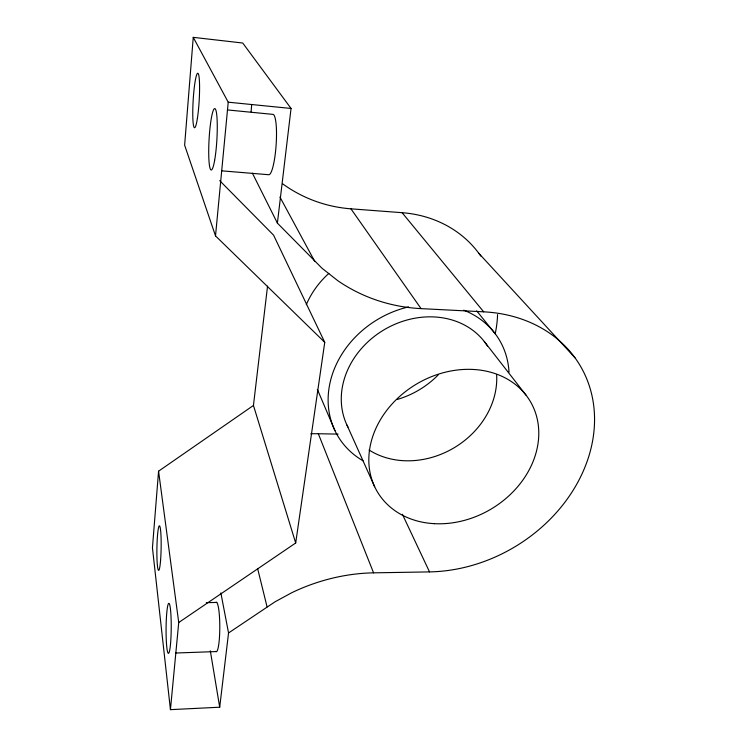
<?xml version="1.0" encoding="UTF-8"?>
<svg xmlns="http://www.w3.org/2000/svg" width="747" height="747" viewBox="0 0 747 747"><rect width="100%" height="100%" fill="white"/><g stroke="black" fill="none" stroke-linecap="round" stroke-linejoin="round"><path stroke-width="1.12" d="M267.547 286.12L253.448 405.444L158.569 471.189L152.444 547.738L170.437 709.65L219.702 707.213L228.545 632.97L220.86 592.922M228.545 632.97L275.008 601.821L291.722 592.735A149.876 110.332 -20.8 0 1 373.575 572.846L429.525 571.894A149.531 122.704 -30.5 0 0 591.969 444.138A149.531 122.704 -30.5 0 0 483.683 311.826L421.056 308.623A192.324 173.696 -55.8 0 1 337.672 280.601L321.929 268.173L277.389 223.12L291.05 108.455L242.738 43.027L193.249 37.35L184.63 145.179L215.51 235.893L324.749 342.331L295.691 542.994L178.729 622.522L170.437 709.65M215.51 235.893L228.227 102.19L193.249 37.35M175.517 653.027L216.602 651.552M206.303 602.67L216.733 602.427M310.78 433.811A123.675 99.874 -19.5 0 1 318.325 433.746L338.102 434.1M282.842 183.977A152.304 142.313 -68.2 0 0 350.931 208.824L402.101 212.69A121.266 107.11 -31.4 0 1 480.779 256.053M221.523 170.82L268.715 174.723A30.263 5.304 -86.1 0 0 276.157 144.451A30.263 5.304 -86.1 0 0 272.692 114.356L227.405 109.93M228.227 102.19L291.05 108.455M219.721 180.671L273.579 235.156L324.749 342.331M478.818 253.308L574.957 357.738M402.101 212.69L483.683 311.826M476.651 310.836L494.859 333.293M484.261 341.482L525.981 395.098M350.931 208.824L421.056 308.623M279.938 197.04L314.618 261.17M252.383 173.155L277.389 223.12M402.372 514.244L429.525 571.894M346.972 425.09L374.677 486.755M317.363 389.374L334.964 430.674M318.325 433.746L373.575 572.846M253.448 405.444L295.691 542.994M257.622 568.56L267.081 606.909M210.327 650.852L219.702 707.213M158.569 471.189L178.729 622.522M497.567 314.58A121.266 107.11 -31.4 0 1 495.186 333.844M438.2 374.919A83.888 74.037 -31.4 0 1 397.413 399.402M306.298 304.683A83.888 74.037 -31.4 0 1 328.839 273.411M251.646 104.711A26.92 4.109 -86.1 0 1 251.057 111.835M215.827 602.456A24.716 3.511 -90 0 1 219.786 627.359A24.716 3.511 -90 0 1 215.687 651.319M463.747 310.173A93.982 79.882 -30.8 0 1 509.015 372.23M363.07 460.834A93.982 79.882 -30.8 0 1 331.528 376.955A93.982 79.882 -30.8 0 1 408.637 306.886M496.643 374.845A80.741 68.612 -30.8 0 1 453.709 448.023A80.741 68.612 -30.8 0 1 369.037 449.993M347.953 427.097A80.741 68.612 -30.8 0 1 384.836 329.334A80.741 68.612 -30.8 0 1 487.502 346.085M434.437 523.675A88.818 72.776 -30.5 0 0 535.151 411.793A88.818 72.776 -30.5 0 0 391.82 404.258A88.818 72.776 -30.5 0 0 434.437 523.675M214.641 160.316A30.702 3.894 -86.7 0 0 215.612 109.482A30.702 3.894 -86.7 0 0 208.749 148.158A30.702 3.894 -86.7 0 0 214.641 160.316M197.376 118.502A27.275 3.007 -86.6 0 0 198.319 73.766A27.275 3.007 -86.6 0 0 192.81 109.053A27.275 3.007 -86.6 0 0 197.376 118.502M160.568 560.418A22.279 2.11 -89 0 0 159.541 525.869A22.279 2.11 -89 0 0 156.963 558.028A22.279 2.11 -89 0 0 160.568 560.418M170.559 643.512A25.015 2.568 -89.5 0 0 169.205 603.557A25.015 2.568 -89.5 0 0 166.198 638.031A25.015 2.568 -89.5 0 0 170.559 643.512"/></g></svg>
